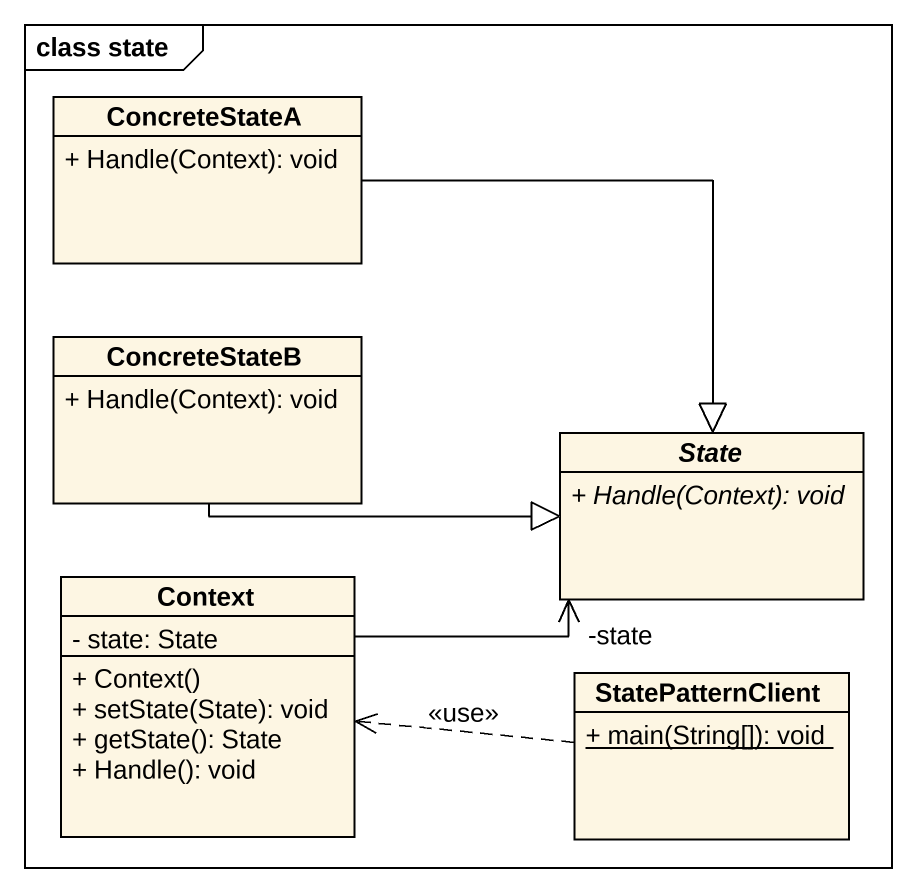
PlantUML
@startuml
mainframe class state
hide circle
hide empty members
skinparam classAttributeIconSize 0
class ConcreteStateA {
  + Handle(Context): void
}
class ConcreteStateB {
  + Handle(Context): void
}
abstract class "State" as State_ {
  {abstract} + Handle(Context): void
}
class Context {
  - state: State
  + Context()
  + setState(State): void
  + getState(): State
  + Handle(): void
}
class StatePatternClient {
  {static} + main(String[]): void
}
ConcreteStateA --|> State_
ConcreteStateB -right-|> State_
Context -right-> "-state" State_
StatePatternClient .left.> Context : <<use>>
@enduml
